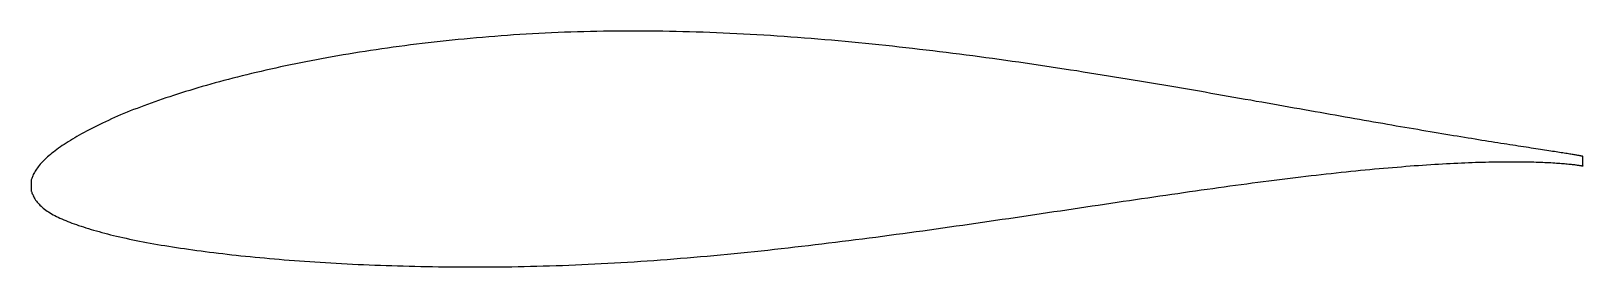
# Model space of a CAD drawing. Header units: metres. Extents: x -16.5 to 33.1, y -2.8 to 4.7.
import ezdxf

# ---------------------------------------------------------------- set-up
doc = ezdxf.new("R2010")
doc.units = ezdxf.units.M

msp = doc.modelspace()

# ---------------------------------------------------------------- linework, layer by layer
msp.add_lwpolyline([(33.062, 0.733), (33.061, 0.733), (33.058, 0.734), (33.053, 0.735), (33.046, 0.737), (33.038, 0.739), (33.027, 0.741), (33.015, 0.744), (33.001, 0.747), (32.985, 0.75), (32.967, 0.753), (32.947, 0.757), (32.925, 0.761), (32.902, 0.765), (32.876, 0.77), (32.849, 0.774), (32.819, 0.779), (32.788, 0.785), (32.755, 0.79), (32.72, 0.796), (32.684, 0.802), (32.645, 0.808), (32.604, 0.814), (32.562, 0.821), (32.518, 0.828), (32.472, 0.835), (32.424, 0.843), (32.374, 0.85), (32.323, 0.858), (32.269, 0.867), (32.214, 0.875), (32.157, 0.884), (32.098, 0.893), (32.037, 0.902), (31.975, 0.912), (31.91, 0.922), (31.844, 0.932), (31.776, 0.942), (31.706, 0.953), (31.635, 0.964), (31.562, 0.975), (31.487, 0.987), (31.41, 0.999), (31.331, 1.011), (31.251, 1.023), (31.168, 1.036), (31.084, 1.049), (30.999, 1.062), (30.911, 1.075), (30.822, 1.089), (30.731, 1.104), (30.639, 1.118), (30.545, 1.133), (30.449, 1.148), (30.351, 1.164), (30.252, 1.179), (30.15, 1.195), (30.048, 1.212), (29.943, 1.228), (29.837, 1.245), (29.73, 1.263), (29.62, 1.28), (29.509, 1.299), (29.397, 1.317), (29.283, 1.335), (29.167, 1.354), (29.049, 1.374), (28.93, 1.394), (28.81, 1.414), (28.687, 1.434), (28.564, 1.455), (28.439, 1.476), (28.312, 1.497), (28.183, 1.519), (28.053, 1.541), (27.922, 1.563), (27.789, 1.586), (27.655, 1.608), (27.519, 1.632), (27.382, 1.655), (27.243, 1.679), (27.102, 1.703), (26.961, 1.728), (26.818, 1.753), (26.673, 1.778), (26.527, 1.803), (26.38, 1.829), (26.231, 1.855), (26.081, 1.881), (25.929, 1.908), (25.777, 1.934), (25.622, 1.962), (25.467, 1.989), (25.31, 2.016), (25.152, 2.044), (24.993, 2.073), (24.832, 2.101), (24.67, 2.13), (24.507, 2.159), (24.342, 2.188), (24.176, 2.217), (24.01, 2.247), (23.841, 2.277), (23.672, 2.307), (23.502, 2.337), (23.33, 2.367), (23.157, 2.398), (22.983, 2.429), (22.808, 2.46), (22.632, 2.491), (22.455, 2.523), (22.276, 2.554), (22.097, 2.586), (21.916, 2.618), (21.735, 2.65), (21.552, 2.682), (21.369, 2.714), (21.184, 2.746), (20.998, 2.779), (20.812, 2.811), (20.624, 2.843), (20.436, 2.876), (20.246, 2.909), (20.056, 2.941), (19.865, 2.974), (19.673, 3.006), (19.48, 3.039), (19.286, 3.072), (19.091, 3.104), (18.896, 3.137), (18.699, 3.17), (18.502, 3.202), (18.304, 3.235), (18.106, 3.267), (17.906, 3.299), (17.706, 3.332), (17.505, 3.364), (17.304, 3.396), (17.101, 3.428), (16.899, 3.46), (16.695, 3.491), (16.491, 3.523), (16.286, 3.554), (16.08, 3.585), (15.874, 3.616), (15.668, 3.647), (15.46, 3.677), (15.253, 3.708), (15.044, 3.738), (14.835, 3.768), (14.626, 3.797), (14.416, 3.826), (14.206, 3.855), (13.995, 3.884), (13.784, 3.912), (13.573, 3.94), (13.361, 3.968), (13.148, 3.996), (12.936, 4.023), (12.723, 4.049), (12.509, 4.076), (12.295, 4.101), (12.081, 4.127), (11.867, 4.152), (11.652, 4.177), (11.438, 4.201), (11.222, 4.225), (11.007, 4.249), (10.792, 4.272), (10.576, 4.294), (10.36, 4.317), (10.144, 4.338), (9.928, 4.36), (9.711, 4.38), (9.495, 4.401), (9.279, 4.42), (9.062, 4.44), (8.845, 4.458), (8.629, 4.477), (8.412, 4.494), (8.195, 4.512), (7.979, 4.528), (7.762, 4.544), (7.545, 4.559), (7.329, 4.574), (7.112, 4.589), (6.896, 4.602), (6.68, 4.615), (6.464, 4.628), (6.248, 4.639), (6.032, 4.651), (5.816, 4.661), (5.601, 4.671), (5.385, 4.68), (5.17, 4.688), (4.956, 4.696), (4.741, 4.704), (4.527, 4.71), (4.313, 4.716), (4.099, 4.721), (3.886, 4.725), (3.673, 4.729), (3.46, 4.732), (3.248, 4.734), (3.036, 4.736), (2.825, 4.736), (2.614, 4.736), (2.403, 4.736), (2.193, 4.734), (1.983, 4.732), (1.774, 4.729), (1.565, 4.725), (1.357, 4.721), (1.149, 4.716), (0.942, 4.71), (0.736, 4.703), (0.53, 4.696), (0.325, 4.688), (0.12, 4.679), (-0.084, 4.669), (-0.288, 4.659), (-0.49, 4.648), (-0.692, 4.636), (-0.894, 4.624), (-1.095, 4.611), (-1.295, 4.597), (-1.494, 4.583), (-1.692, 4.567), (-1.89, 4.552), (-2.087, 4.535), (-2.283, 4.518), (-2.479, 4.5), (-2.673, 4.482), (-2.867, 4.463), (-3.06, 4.443), (-3.252, 4.423), (-3.443, 4.403), (-3.633, 4.381), (-3.822, 4.359), (-4.011, 4.337), (-4.198, 4.314), (-4.384, 4.291), (-4.57, 4.267), (-4.754, 4.242), (-4.938, 4.218), (-5.121, 4.192), (-5.302, 4.166), (-5.482, 4.14), (-5.662, 4.113), (-5.84, 4.086), (-6.017, 4.058), (-6.194, 4.03), (-6.369, 4.001), (-6.543, 3.972), (-6.715, 3.942), (-6.887, 3.912), (-7.058, 3.881), (-7.227, 3.851), (-7.395, 3.819), (-7.562, 3.787), (-7.728, 3.755), (-7.892, 3.723), (-8.055, 3.69), (-8.218, 3.656), (-8.378, 3.622), (-8.538, 3.588), (-8.696, 3.554), (-8.853, 3.519), (-9.009, 3.484), (-9.163, 3.448), (-9.316, 3.412), (-9.468, 3.376), (-9.618, 3.34), (-9.767, 3.303), (-9.914, 3.266), (-10.06, 3.229), (-10.205, 3.191), (-10.349, 3.153), (-10.491, 3.115), (-10.631, 3.077), (-10.77, 3.038), (-10.908, 2.999), (-11.044, 2.96), (-11.179, 2.921), (-11.312, 2.881), (-11.443, 2.842), (-11.574, 2.802), (-11.702, 2.762), (-11.83, 2.721), (-11.955, 2.681), (-12.079, 2.64), (-12.202, 2.599), (-12.323, 2.558), (-12.442, 2.517), (-12.56, 2.476), (-12.676, 2.434), (-12.791, 2.393), (-12.904, 2.351), (-13.016, 2.309), (-13.125, 2.267), (-13.234, 2.225), (-13.34, 2.183), (-13.445, 2.14), (-13.548, 2.098), (-13.65, 2.055), (-13.75, 2.013), (-13.848, 1.97), (-13.945, 1.927), (-14.04, 1.884), (-14.133, 1.841), (-14.224, 1.798), (-14.314, 1.755), (-14.402, 1.712), (-14.488, 1.668), (-14.573, 1.625), (-14.656, 1.582), (-14.737, 1.539), (-14.816, 1.496), (-14.894, 1.453), (-14.97, 1.41), (-15.044, 1.368), (-15.116, 1.325), (-15.187, 1.283), (-15.255, 1.241), (-15.322, 1.199), (-15.387, 1.157), (-15.451, 1.116), (-15.512, 1.075), (-15.572, 1.034), (-15.63, 0.993), (-15.686, 0.952), (-15.741, 0.912), (-15.793, 0.872), (-15.844, 0.832), (-15.893, 0.792), (-15.94, 0.752), (-15.985, 0.713), (-16.028, 0.673), (-16.069, 0.634), (-16.109, 0.595), (-16.147, 0.556), (-16.183, 0.518), (-16.217, 0.479), (-16.249, 0.441), (-16.279, 0.403), (-16.308, 0.365), (-16.334, 0.328), (-16.359, 0.291), (-16.382, 0.255), (-16.403, 0.219), (-16.422, 0.184), (-16.439, 0.15), (-16.455, 0.116), (-16.468, 0.084), (-16.48, 0.054), (-16.49, 0.026), (-16.498, 0), (-16.504, -0.021), (-16.508, -0.038), (-16.511, -0.049), (-16.506, -0.366), (-16.505, -0.368), (-16.502, -0.376), (-16.497, -0.388), (-16.49, -0.406), (-16.481, -0.431), (-16.47, -0.459), (-16.457, -0.49), (-16.443, -0.523), (-16.426, -0.557), (-16.407, -0.592), (-16.387, -0.626), (-16.365, -0.661), (-16.34, -0.695), (-16.314, -0.729), (-16.286, -0.762), (-16.256, -0.795), (-16.225, -0.828), (-16.191, -0.86), (-16.156, -0.892), (-16.119, -0.923), (-16.08, -0.954), (-16.039, -0.985), (-15.996, -1.015), (-15.951, -1.044), (-15.905, -1.074), (-15.856, -1.102), (-15.806, -1.131), (-15.754, -1.159), (-15.701, -1.186), (-15.645, -1.213), (-15.588, -1.24), (-15.528, -1.267), (-15.467, -1.293), (-15.404, -1.32), (-15.34, -1.345), (-15.273, -1.371), (-15.205, -1.397), (-15.135, -1.422), (-15.063, -1.448), (-14.99, -1.473), (-14.914, -1.498), (-14.837, -1.523), (-14.758, -1.549), (-14.678, -1.574), (-14.595, -1.599), (-14.511, -1.623), (-14.425, -1.648), (-14.338, -1.672), (-14.248, -1.697), (-14.157, -1.721), (-14.064, -1.745), (-13.97, -1.769), (-13.874, -1.793), (-13.776, -1.816), (-13.676, -1.839), (-13.575, -1.862), (-13.472, -1.885), (-13.368, -1.907), (-13.262, -1.93), (-13.154, -1.952), (-13.045, -1.973), (-12.934, -1.995), (-12.821, -2.016), (-12.707, -2.037), (-12.591, -2.058), (-12.473, -2.078), (-12.354, -2.099), (-12.234, -2.119), (-12.112, -2.139), (-11.988, -2.158), (-11.863, -2.177), (-11.736, -2.197), (-11.608, -2.215), (-11.478, -2.234), (-11.346, -2.253), (-11.214, -2.271), (-11.079, -2.289), (-10.944, -2.306), (-10.806, -2.324), (-10.668, -2.341), (-10.527, -2.358), (-10.386, -2.375), (-10.243, -2.391), (-10.099, -2.407), (-9.953, -2.423), (-9.806, -2.439), (-9.657, -2.454), (-9.507, -2.469), (-9.356, -2.484), (-9.203, -2.499), (-9.049, -2.513), (-8.894, -2.527), (-8.738, -2.541), (-8.58, -2.554), (-8.421, -2.567), (-8.26, -2.58), (-8.098, -2.593), (-7.936, -2.605), (-7.771, -2.617), (-7.606, -2.628), (-7.44, -2.639), (-7.272, -2.65), (-7.103, -2.66), (-6.933, -2.67), (-6.761, -2.68), (-6.589, -2.69), (-6.415, -2.699), (-6.241, -2.707), (-6.065, -2.716), (-5.888, -2.724), (-5.71, -2.731), (-5.531, -2.738), (-5.351, -2.745), (-5.17, -2.751), (-4.988, -2.757), (-4.805, -2.763), (-4.621, -2.768), (-4.436, -2.773), (-4.25, -2.777), (-4.063, -2.782), (-3.875, -2.785), (-3.686, -2.788), (-3.496, -2.791), (-3.306, -2.794), (-3.114, -2.796), (-2.922, -2.798), (-2.729, -2.799), (-2.535, -2.799), (-2.34, -2.8), (-2.144, -2.799), (-1.947, -2.798), (-1.75, -2.797), (-1.552, -2.796), (-1.353, -2.793), (-1.154, -2.791), (-0.954, -2.787), (-0.753, -2.784), (-0.551, -2.779), (-0.349, -2.774), (-0.146, -2.769), (0.057, -2.763), (0.262, -2.756), (0.466, -2.749), (0.672, -2.741), (0.878, -2.733), (1.084, -2.724), (1.291, -2.715), (1.499, -2.705), (1.707, -2.694), (1.915, -2.683), (2.124, -2.671), (2.334, -2.659), (2.544, -2.646), (2.754, -2.633), (2.965, -2.619), (3.176, -2.605), (3.387, -2.59), (3.599, -2.574), (3.812, -2.558), (4.024, -2.542), (4.237, -2.524), (4.45, -2.507), (4.664, -2.489), (4.878, -2.47), (5.092, -2.451), (5.306, -2.431), (5.52, -2.411), (5.735, -2.391), (5.95, -2.37), (6.165, -2.348), (6.38, -2.326), (6.596, -2.304), (6.811, -2.281), (7.027, -2.258), (7.242, -2.235), (7.458, -2.211), (7.674, -2.187), (7.89, -2.162), (8.106, -2.137), (8.321, -2.112), (8.537, -2.086), (8.753, -2.06), (8.969, -2.034), (9.185, -2.007), (9.401, -1.981), (9.616, -1.954), (9.832, -1.926), (10.047, -1.899), (10.262, -1.871), (10.477, -1.843), (10.692, -1.814), (10.907, -1.786), (11.122, -1.757), (11.336, -1.728), (11.55, -1.699), (11.764, -1.67), (11.977, -1.641), (12.191, -1.611), (12.404, -1.581), (12.616, -1.551), (12.829, -1.522), (13.041, -1.491), (13.252, -1.461), (13.464, -1.431), (13.674, -1.4), (13.885, -1.37), (14.095, -1.34), (14.304, -1.309), (14.514, -1.278), (14.722, -1.248), (14.93, -1.217), (15.138, -1.186), (15.345, -1.156), (15.552, -1.125), (15.758, -1.094), (15.963, -1.063), (16.168, -1.033), (16.373, -1.002), (16.576, -0.972), (16.779, -0.942), (16.982, -0.911), (17.183, -0.881), (17.385, -0.851), (17.585, -0.821), (17.785, -0.791), (17.984, -0.762), (18.182, -0.732), (18.379, -0.703), (18.576, -0.674), (18.772, -0.645), (18.967, -0.616), (19.162, -0.587), (19.355, -0.559), (19.548, -0.531), (19.74, -0.503), (19.93, -0.475), (20.121, -0.448), (20.31, -0.421), (20.498, -0.394), (20.685, -0.367), (20.872, -0.341), (21.057, -0.314), (21.242, -0.289), (21.425, -0.263), (21.608, -0.238), (21.789, -0.213), (21.97, -0.189), (22.149, -0.164), (22.328, -0.141), (22.505, -0.117), (22.681, -0.094), (22.856, -0.071), (23.03, -0.049), (23.203, -0.027), (23.375, -0.005), (23.546, 0.016), (23.715, 0.037), (23.884, 0.058), (24.051, 0.078), (24.217, 0.098), (24.382, 0.117), (24.545, 0.136), (24.707, 0.154), (24.869, 0.172), (25.028, 0.19), (25.187, 0.207), (25.344, 0.224), (25.5, 0.24), (25.655, 0.256), (25.808, 0.272), (25.96, 0.287), (26.111, 0.302), (26.26, 0.316), (26.408, 0.33), (26.555, 0.343), (26.7, 0.356), (26.844, 0.369), (26.986, 0.381), (27.127, 0.393), (27.267, 0.404), (27.405, 0.415), (27.542, 0.426), (27.677, 0.436), (27.811, 0.445), (27.943, 0.455), (28.074, 0.464), (28.203, 0.472), (28.331, 0.48), (28.457, 0.488), (28.582, 0.495), (28.705, 0.502), (28.827, 0.509), (28.947, 0.515), (29.066, 0.52), (29.182, 0.526), (29.298, 0.531), (29.412, 0.535), (29.524, 0.539), (29.634, 0.543), (29.743, 0.547), (29.851, 0.55), (29.956, 0.553), (30.06, 0.555), (30.163, 0.557), (30.263, 0.559), (30.362, 0.56), (30.46, 0.562), (30.555, 0.563), (30.649, 0.563), (30.742, 0.563), (30.832, 0.563), (30.921, 0.563), (31.008, 0.563), (31.094, 0.562), (31.177, 0.561), (31.259, 0.559), (31.34, 0.558), (31.418, 0.556), (31.495, 0.554), (31.57, 0.552), (31.643, 0.55), (31.714, 0.547), (31.784, 0.545), (31.852, 0.542), (31.918, 0.539), (31.982, 0.535), (32.044, 0.532), (32.105, 0.529), (32.164, 0.525), (32.221, 0.521), (32.276, 0.518), (32.329, 0.514), (32.381, 0.51), (32.43, 0.506), (32.478, 0.502), (32.524, 0.498), (32.568, 0.494), (32.611, 0.489), (32.651, 0.485), (32.69, 0.481), (32.726, 0.477), (32.761, 0.473), (32.794, 0.469), (32.825, 0.465), (32.855, 0.461), (32.882, 0.457), (32.907, 0.453), (32.931, 0.45), (32.953, 0.446), (32.973, 0.443), (32.991, 0.44), (33.007, 0.437), (33.021, 0.434), (33.033, 0.432), (33.044, 0.429), (33.052, 0.427), (33.059, 0.426), (33.064, 0.424), (33.066, 0.424), (33.067, 0.423), (33.062, 0.733)], close=True)

doc.saveas('drawing.dxf')
